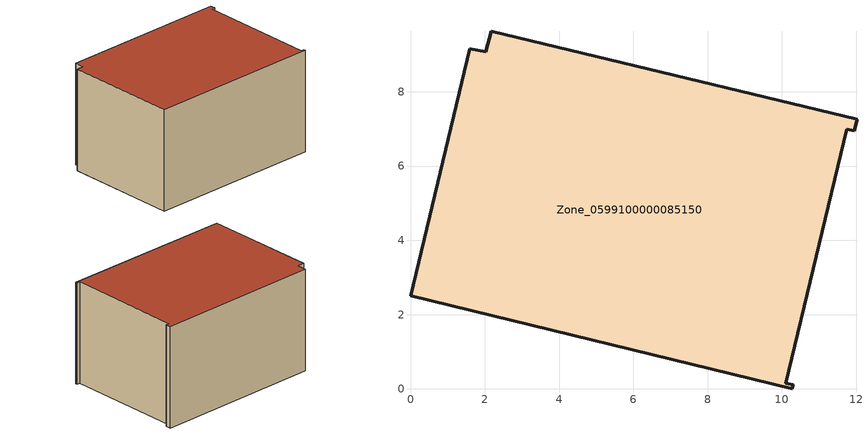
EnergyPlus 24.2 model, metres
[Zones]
Zone_0599100000085150
 floor ground (C_G): 0,2.51 1.6,9.15 2.02,9.08 2.17,9.63 12.02,7.26 11.95,6.95 11.75,6.99 10.1,0.15 10.3,0.11 10.28,0 z0
 wall outside (C_F): 11.95,6.95 12.02,7.26 2.17,9.63 2.02,9.08 1.6,9.15 0,2.51 10.28,0 10.3,0.11 10.1,0.15 11.75,6.99 11.95,6.95 z0:6.16
 roof outside (C_R): 10.28,0 10.3,0.11 10.1,0.15 11.75,6.99 11.95,6.95 12.02,7.26 2.17,9.63 2.02,9.08 1.6,9.15 0,2.51 z6.16
[BUILDING]
Pand.0599100000085150: North Axis=0; Terrain=City; Loads Convergence Tolerance Value=0.04; Temperature Convergence Tolerance Value=0.4; Solar Distribution=FullExterior; Maximum Number of Warmup Days=25; Minimum Number of Warmup Days=1
[Site:Location]
Rotterdam.The.Hague.AP_ZH_NLD Design_Conditions: Latitude=51.96; Longitude=4.45; Time Zone=1; Elevation=-4.5
[SITE:GROUNDTEMPERATURE:BUILDINGSURFACE]
18, 18, 18, 18, 18, 18, 18, 18, 18, 18, 18, 18
[MATERIAL] Thermal Absorptance=0.9; Solar Absorptance=0.7; Visible Absorptance=0.7
Name | Roughness | Thickness | Conductivity | Density | Specific Heat
G.TC.1992-2005 | MediumSmooth | 0.15 | 0.06 | 540 | 1210
F.TC.1992-2005 | Rough | 0.3 | 0.12 | 1920 | 840
R.TC.1992-2005 | MediumRough | 0.2 | 0.08 | 1500 | 1000
[CONSTRUCTION]
C_G: G.TC.1992-2005
C_F: F.TC.1992-2005
C_R: R.TC.1992-2005
[ZONE]
Zone_0599100000085150: Type=1; Multiplier=1; Ceiling Height=Autocalculate; Volume=Autocalculate; Floor Area=autocalculate; Part of Total Floor Area=Yes
[ZONEINFILTRATION:DESIGNFLOWRATE]
Infil_Zone_0599100000085150: Zone or ZoneList or Space or SpaceList=Zone_0599100000085150; Schedule=AlwaysOn; Design Flow Rate Calculation Method=Flow/Area; Flow Rate per Floor Area=0.0015; Constant Term Coefficient=1; Temperature Term Coefficient=0; Velocity Term Coefficient=0; Velocity Squared Term Coefficient=0
[HVACTEMPLATE:ZONE:IDEALLOADSAIRSYSTEM]
Zone_0599100000085150: Maximum Heating Supply Air Temperature=50; Minimum Cooling Supply Air Temperature=13; Maximum Heating Supply Air Humidity Ratio=0.0156; Minimum Cooling Supply Air Humidity Ratio=0.0077; Heating Limit=NoLimit; Cooling Limit=NoLimit; Dehumidification Control Type=ConstantSensibleHeatRatio; Cooling Sensible Heat Ratio=0.7; Dehumidification Setpoint=60; Humidification Control Type=None; Humidification Setpoint=30; Outdoor Air Method=None; Outdoor Air Flow Rate per Person=0.00944; Outdoor Air Flow Rate per Zone Floor Area=0; Outdoor Air Flow Rate per Zone=0; Demand Controlled Ventilation Type=None; Outdoor Air Economizer Type=NoEconomizer; Heat Recovery Type=None; Sensible Heat Recovery Effectiveness=0.7; Latent Heat Recovery Effectiveness=0.65
[ZONECONTROL:THERMOSTAT]
ThermostatControl_Zone_0599100000085150: Zone or ZoneList=Zone_0599100000085150; Control Type Schedule=DualSetpointControlType; Control 1=Thermostat_Zone_0599100000085150; Temperature Difference Between Cutout And Setpoint=0
[THERMOSTATSETPOINT:DUALSETPOINT]
Thermostat_Zone_0599100000085150: Heating Setpoint Temperature Schedule=HeatingSetpoint_Zone_0599100000085150; Cooling Setpoint Temperature Schedule=CoolingSetpoint_Zone_0599100000085150
[SCHEDULE:COMPACT]
HeatingSetpoint_Zone_0599100000085150: Through: 12/31, For: AllDays, Until: 24:00, 21
CoolingSetpoint_Zone_0599100000085150: Through: 12/31, For: AllDays, Until: 24:00, 24
DualSetpointControlType: Through: 12/31, For: AllDays, Until: 24:00, 4
AlwaysOn: Through: 12/31, For: AllDays, Until: 24:00, 1
